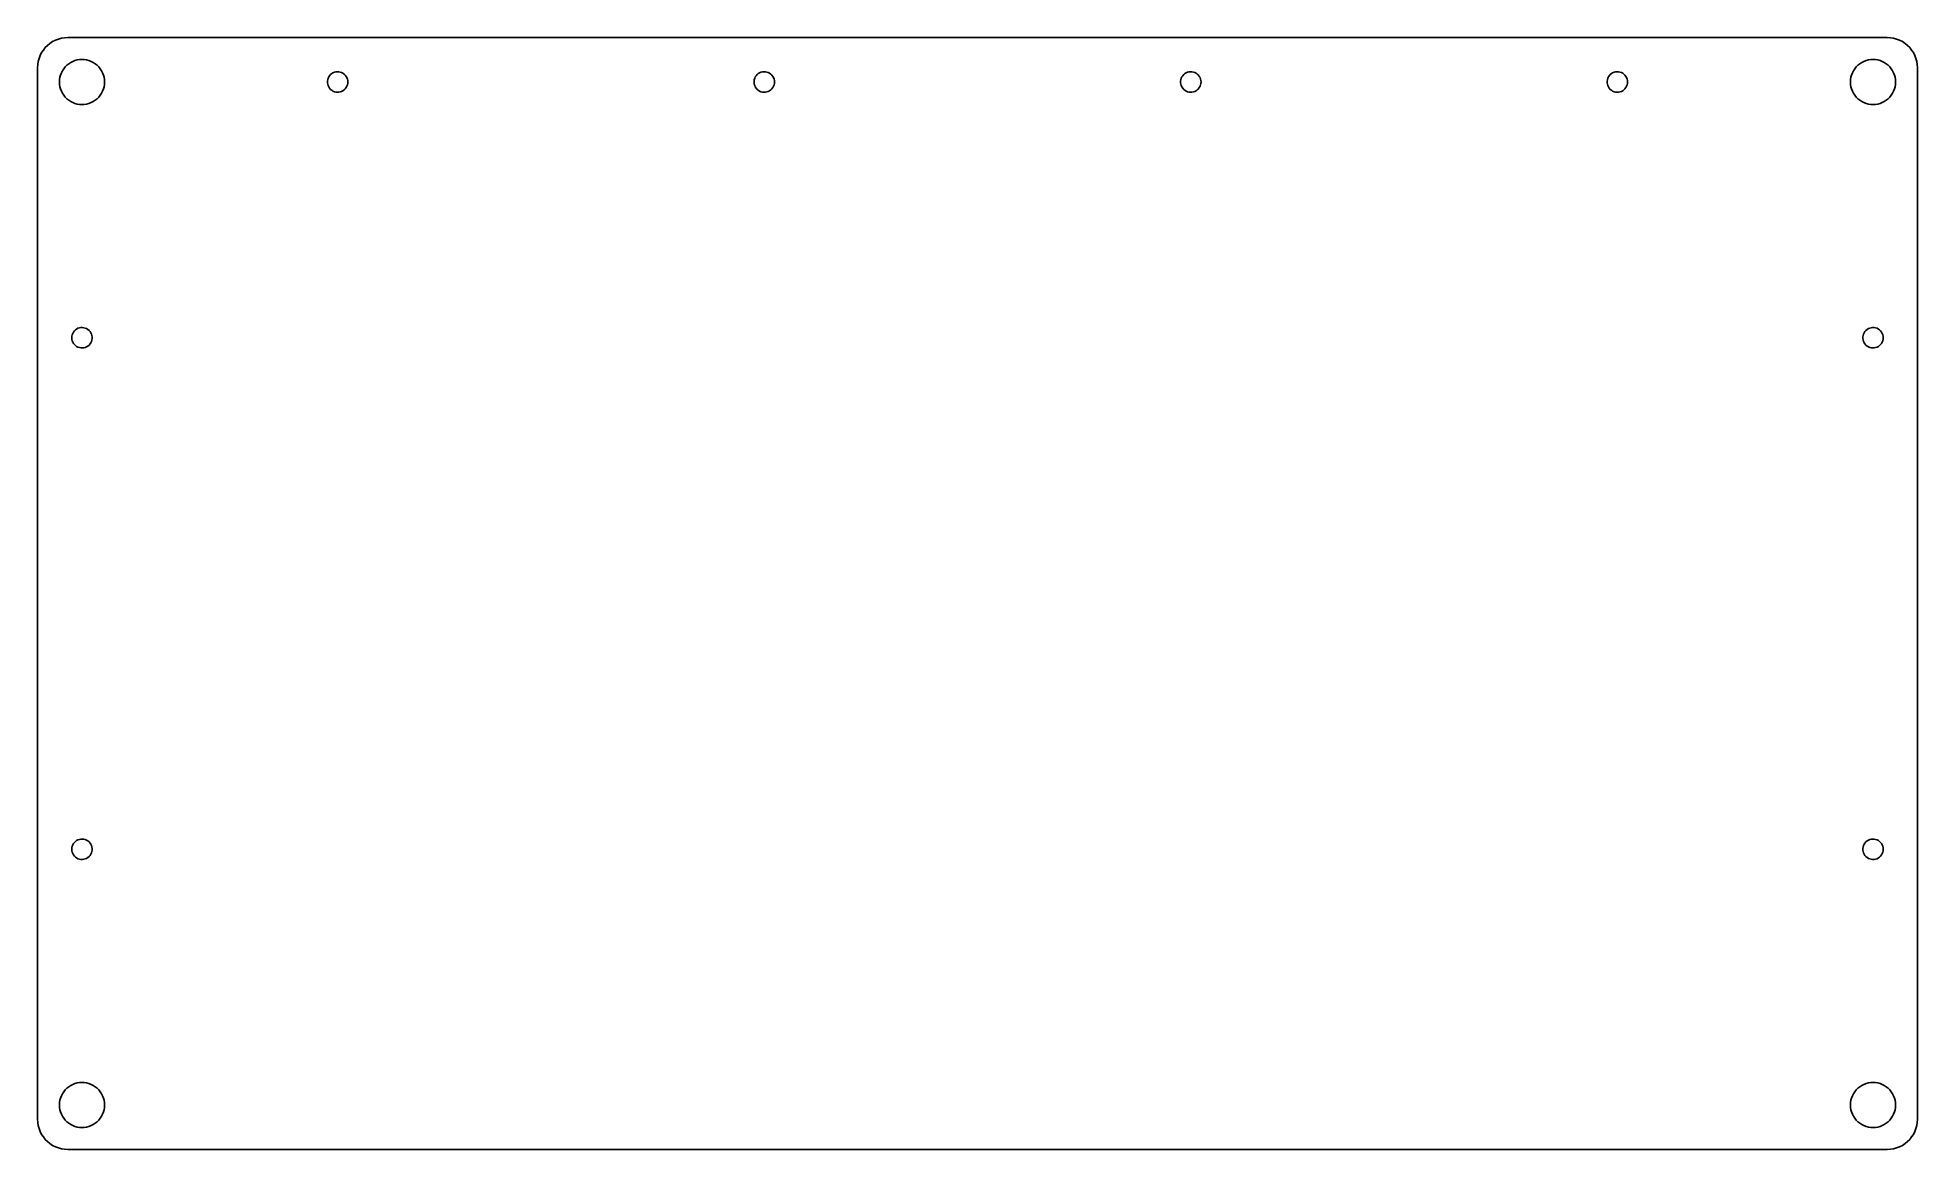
# Model space of a CAD drawing. Header units: metres. Extents: x -156 to 156, y -92 to 92.
import ezdxf

# ---------------------------------------------------------------- set-up
doc = ezdxf.new("R2010")
doc.units = ezdxf.units.M

msp = doc.modelspace()

# ---------------------------------------------------------------- linework, layer by layer
for p, q in [((-154.941, 90.7207), (-155.27, 90.3139)), ((-154.571, 91.0907), (-154.941, 90.7207)), ((-154.164, 91.4201), (-154.571, 91.0907)), ((-153.725, 91.7051), (-154.164, 91.4201)), ((-153.259, 91.9427), (-153.725, 91.7051)), ((-152.77, 92.1303), (-153.259, 91.9427)), ((-152.265, 92.2657), (-152.77, 92.1303)), ((-151.748, 92.3476), (-152.265, 92.2657)), ((-151.225, 92.375), (-151.748, 92.3476)), ((151.225, 92.375), (-151.225, 92.375)), ((151.748, 92.3476), (151.225, 92.375)), ((152.265, 92.2657), (151.748, 92.3476)), ((152.77, 92.1303), (152.265, 92.2657)), ((153.259, 91.9427), (152.77, 92.1303)), ((153.725, 91.7051), (153.259, 91.9427)), ((154.164, 91.4201), (153.725, 91.7051)), ((154.571, 91.0907), (154.164, 91.4201)), ((154.941, 90.7207), (154.571, 91.0907)), ((155.27, 90.3139), (154.941, 90.7207)), ((-156.198, 87.8976), (-156.225, 87.375)), ((-156.116, 88.4146), (-156.198, 87.8976)), ((-155.98, 88.9201), (-156.116, 88.4146)), ((-155.793, 89.4087), (-155.98, 88.9201)), ((-155.555, 89.875), (-155.793, 89.4087)), ((-155.27, 90.3139), (-155.555, 89.875)), ((-151.884, 87.2042), (-151.637, 87.5092)), ((-151.637, 87.5092), (-151.359, 87.7868)), ((-151.359, 87.7868), (-151.054, 88.0338)), ((-151.054, 88.0338), (-150.725, 88.2476)), ((-150.725, 88.2476), (-150.375, 88.4258)), ((-150.375, 88.4258), (-150.009, 88.5665)), ((-150.009, 88.5665), (-149.63, 88.668)), ((-149.63, 88.668), (-149.242, 88.7294)), ((-149.242, 88.7294), (-148.85, 88.75)), ((-148.85, 88.75), (-148.458, 88.7294)), ((-148.458, 88.7294), (-148.07, 88.668)), ((-148.07, 88.668), (-147.691, 88.5665)), ((-147.691, 88.5665), (-147.325, 88.4258)), ((-147.325, 88.4258), (-146.975, 88.2476)), ((-146.975, 88.2476), (-146.646, 88.0338)), ((-146.646, 88.0338), (-146.341, 87.7868)), ((-146.341, 87.7868), (-146.063, 87.5092)), ((-146.063, 87.5092), (-145.816, 87.2042)), ((145.816, 87.2042), (146.063, 87.5092)), ((146.063, 87.5092), (146.341, 87.7868)), ((146.341, 87.7868), (146.646, 88.0338)), ((146.646, 88.0338), (146.975, 88.2476)), ((146.975, 88.2476), (147.325, 88.4258)), ((147.325, 88.4258), (147.691, 88.5665)), ((147.691, 88.5665), (148.07, 88.668)), ((148.07, 88.668), (148.458, 88.7294)), ((148.458, 88.7294), (148.85, 88.75)), ((148.85, 88.75), (149.242, 88.7294)), ((149.242, 88.7294), (149.63, 88.668)), ((149.63, 88.668), (150.009, 88.5665)), ((150.009, 88.5665), (150.375, 88.4258)), ((150.375, 88.4258), (150.725, 88.2476)), ((150.725, 88.2476), (151.054, 88.0338)), ((151.054, 88.0338), (151.359, 87.7868)), ((151.359, 87.7868), (151.637, 87.5092)), ((151.637, 87.5092), (151.884, 87.2042)), ((155.555, 89.875), (155.27, 90.3139)), ((155.793, 89.4087), (155.555, 89.875)), ((155.98, 88.9201), (155.793, 89.4087)), ((156.116, 88.4146), (155.98, 88.9201)), ((156.198, 87.8976), (156.116, 88.4146)), ((156.225, 87.375), (156.198, 87.8976)), ((-156.225, 87.375), (-156.225, -87.375)), ((-152.6, 85), (-152.579, 85.392)), ((-152.579, 84.608), (-152.6, 85)), ((-152.579, 85.392), (-152.518, 85.7797)), ((-152.518, 84.2203), (-152.579, 84.608)), ((-152.518, 85.7797), (-152.416, 86.1588)), ((-152.416, 86.1588), (-152.276, 86.5253)), ((-152.276, 86.5253), (-152.098, 86.875)), ((-152.098, 86.875), (-151.884, 87.2042)), ((-145.816, 87.2042), (-145.602, 86.875)), ((-145.602, 86.875), (-145.424, 86.5253)), ((-145.424, 86.5253), (-145.284, 86.1588)), ((-145.284, 86.1588), (-145.182, 85.7797)), ((-145.182, 85.7797), (-145.121, 85.392)), ((-145.121, 84.608), (-145.182, 84.2203)), ((-145.121, 85.392), (-145.1, 85)), ((-145.1, 85), (-145.121, 84.608)), ((-108.045, 85.1241), (-108.009, 85.3696)), ((-108.045, 84.8759), (-108.045, 85.1241)), ((-108.009, 84.6304), (-108.045, 84.8759)), ((-108.009, 85.3696), (-107.938, 85.6073)), ((-107.938, 84.3927), (-108.009, 84.6304)), ((-107.938, 85.6073), (-107.832, 85.832)), ((-107.832, 84.168), (-107.938, 84.3927)), ((-107.832, 85.832), (-107.696, 86.039)), ((-107.696, 86.039), (-107.53, 86.2238)), ((-107.53, 86.2238), (-107.339, 86.3826)), ((-107.339, 86.3826), (-107.127, 86.5119)), ((-107.127, 86.5119), (-106.899, 86.6089)), ((-106.899, 86.6089), (-106.659, 86.6717)), ((-106.659, 86.6717), (-106.412, 86.6989)), ((-106.412, 86.6989), (-106.164, 86.6898)), ((-106.164, 86.6898), (-105.92, 86.6447)), ((-105.92, 86.6447), (-105.685, 86.5646)), ((-105.685, 86.5646), (-105.464, 86.4511)), ((-105.464, 86.4511), (-105.263, 86.3067)), ((-105.263, 86.3067), (-105.084, 86.1344)), ((-105.084, 86.1344), (-104.932, 85.938)), ((-104.932, 85.938), (-104.811, 85.7216)), ((-104.811, 85.7216), (-104.722, 85.4898)), ((-104.722, 84.5102), (-104.811, 84.2784)), ((-104.722, 85.4898), (-104.668, 85.2475)), ((-104.668, 84.7525), (-104.722, 84.5102)), ((-104.668, 85.2475), (-104.65, 85)), ((-104.65, 85), (-104.668, 84.7525)), ((-37.1455, 85.1241), (-37.1093, 85.3696)), ((-37.1455, 84.8759), (-37.1455, 85.1241)), ((-37.1093, 84.6304), (-37.1455, 84.8759)), ((-37.1093, 85.3696), (-37.0378, 85.6073)), ((-37.0378, 84.3927), (-37.1093, 84.6304)), ((-37.0378, 85.6073), (-36.9325, 85.832)), ((-36.9325, 84.168), (-37.0378, 84.3927)), ((-36.9325, 85.832), (-36.7955, 86.039)), ((-36.7955, 86.039), (-36.6299, 86.2238)), ((-36.6299, 86.2238), (-36.4391, 86.3826)), ((-36.4391, 86.3826), (-36.2273, 86.5119)), ((-36.2273, 86.5119), (-35.9989, 86.6089)), ((-35.9989, 86.6089), (-35.7588, 86.6717)), ((-35.7588, 86.6717), (-35.5121, 86.6989)), ((-35.5121, 86.6989), (-35.2641, 86.6898)), ((-35.2641, 86.6898), (-35.02, 86.6447)), ((-35.02, 86.6447), (-34.7851, 86.5646)), ((-34.7851, 86.5646), (-34.5644, 86.4511)), ((-34.5644, 86.4511), (-34.3625, 86.3067)), ((-34.3625, 86.3067), (-34.1839, 86.1344)), ((-34.1839, 86.1344), (-34.0322, 85.938)), ((-34.0322, 85.938), (-33.9107, 85.7216)), ((-33.9107, 85.7216), (-33.8221, 85.4898)), ((-33.8221, 84.5102), (-33.9107, 84.2784)), ((-33.8221, 85.4898), (-33.7681, 85.2475)), ((-33.7681, 84.7525), (-33.8221, 84.5102)), ((-33.7681, 85.2475), (-33.75, 85)), ((-33.75, 85), (-33.7681, 84.7525)), ((33.7545, 85.1241), (33.7907, 85.3696)), ((33.7545, 84.8759), (33.7545, 85.1241)), ((33.7907, 84.6304), (33.7545, 84.8759)), ((33.7907, 85.3696), (33.8622, 85.6073)), ((33.8622, 84.3927), (33.7907, 84.6304)), ((33.8622, 85.6073), (33.9675, 85.832)), ((33.9675, 84.168), (33.8622, 84.3927)), ((33.9675, 85.832), (34.1044, 86.039)), ((34.1044, 86.039), (34.2701, 86.2238)), ((34.2701, 86.2238), (34.4608, 86.3826)), ((34.4608, 86.3826), (34.6727, 86.5119)), ((34.6727, 86.5119), (34.9011, 86.6089)), ((34.9011, 86.6089), (35.1412, 86.6717)), ((35.1412, 86.6717), (35.3879, 86.6989)), ((35.3879, 86.6989), (35.6359, 86.6898)), ((35.6359, 86.6898), (35.88, 86.6447)), ((35.88, 86.6447), (36.1149, 86.5646)), ((36.1149, 86.5646), (36.3356, 86.4511)), ((36.3356, 86.4511), (36.5374, 86.3067)), ((36.5374, 86.3067), (36.7161, 86.1344)), ((36.7161, 86.1344), (36.8678, 85.938)), ((36.8678, 85.938), (36.9893, 85.7216)), ((36.9893, 85.7216), (37.0779, 85.4898)), ((37.0779, 84.5102), (36.9893, 84.2784)), ((37.0779, 85.4898), (37.1319, 85.2475)), ((37.1319, 84.7525), (37.0779, 84.5102)), ((37.1319, 85.2475), (37.15, 85)), ((37.15, 85), (37.1319, 84.7525)), ((104.655, 85.1241), (104.691, 85.3696)), ((104.655, 84.8759), (104.655, 85.1241)), ((104.691, 84.6304), (104.655, 84.8759)), ((104.691, 85.3696), (104.762, 85.6073)), ((104.762, 84.3927), (104.691, 84.6304)), ((104.762, 85.6073), (104.868, 85.832)), ((104.868, 84.168), (104.762, 84.3927)), ((104.868, 85.832), (105.004, 86.039)), ((105.004, 86.039), (105.17, 86.2238)), ((105.17, 86.2238), (105.361, 86.3826)), ((105.361, 86.3826), (105.573, 86.5119)), ((105.573, 86.5119), (105.801, 86.6089)), ((105.801, 86.6089), (106.041, 86.6717)), ((106.041, 86.6717), (106.288, 86.6989)), ((106.288, 86.6989), (106.536, 86.6898)), ((106.536, 86.6898), (106.78, 86.6447)), ((106.78, 86.6447), (107.015, 86.5646)), ((107.015, 86.5646), (107.236, 86.4511)), ((107.236, 86.4511), (107.437, 86.3067)), ((107.437, 86.3067), (107.616, 86.1344)), ((107.616, 86.1344), (107.768, 85.938)), ((107.768, 85.938), (107.889, 85.7216)), ((107.889, 85.7216), (107.978, 85.4898)), ((107.978, 84.5102), (107.889, 84.2784)), ((107.978, 85.4898), (108.032, 85.2475)), ((108.032, 84.7525), (107.978, 84.5102)), ((108.032, 85.2475), (108.05, 85)), ((108.05, 85), (108.032, 84.7525)), ((145.1, 85), (145.121, 85.392)), ((145.121, 84.608), (145.1, 85)), ((145.121, 85.392), (145.182, 85.7797)), ((145.182, 84.2203), (145.121, 84.608)), ((145.182, 85.7797), (145.284, 86.1588)), ((145.284, 86.1588), (145.424, 86.5253)), ((145.424, 86.5253), (145.602, 86.875)), ((145.602, 86.875), (145.816, 87.2042)), ((151.884, 87.2042), (152.098, 86.875)), ((152.098, 86.875), (152.276, 86.5253)), ((152.276, 86.5253), (152.416, 86.1588)), ((152.416, 86.1588), (152.518, 85.7797)), ((152.518, 85.7797), (152.579, 85.392)), ((152.579, 84.608), (152.518, 84.2203)), ((152.579, 85.392), (152.6, 85)), ((152.6, 85), (152.579, 84.608)), ((156.225, -87.375), (156.225, 87.375)), ((-152.416, 83.8412), (-152.518, 84.2203)), ((-152.276, 83.4747), (-152.416, 83.8412)), ((-152.098, 83.125), (-152.276, 83.4747)), ((-151.884, 82.7958), (-152.098, 83.125)), ((-151.637, 82.4908), (-151.884, 82.7958)), ((-151.359, 82.2132), (-151.637, 82.4908)), ((-151.054, 81.9662), (-151.359, 82.2132)), ((-150.725, 81.7524), (-151.054, 81.9662)), ((-150.375, 81.5742), (-150.725, 81.7524)), ((-150.009, 81.4335), (-150.375, 81.5742)), ((-149.63, 81.3319), (-150.009, 81.4335)), ((-149.242, 81.2705), (-149.63, 81.3319)), ((-148.85, 81.25), (-149.242, 81.2705)), ((-148.458, 81.2705), (-148.85, 81.25)), ((-148.07, 81.3319), (-148.458, 81.2705)), ((-147.691, 81.4335), (-148.07, 81.3319)), ((-147.325, 81.5742), (-147.691, 81.4335)), ((-146.975, 81.7524), (-147.325, 81.5742)), ((-146.646, 81.9662), (-146.975, 81.7524)), ((-146.341, 82.2132), (-146.646, 81.9662)), ((-146.063, 82.4908), (-146.341, 82.2132)), ((-145.816, 82.7958), (-146.063, 82.4908)), ((-145.602, 83.125), (-145.816, 82.7958)), ((-145.424, 83.4747), (-145.602, 83.125)), ((-145.284, 83.8412), (-145.424, 83.4747)), ((-145.182, 84.2203), (-145.284, 83.8412)), ((-107.696, 83.961), (-107.832, 84.168)), ((-107.53, 83.7762), (-107.696, 83.961)), ((-107.339, 83.6174), (-107.53, 83.7762)), ((-107.127, 83.4881), (-107.339, 83.6174)), ((-106.899, 83.3911), (-107.127, 83.4881)), ((-106.659, 83.3283), (-106.899, 83.3911)), ((-106.412, 83.3011), (-106.659, 83.3283)), ((-106.164, 83.3102), (-106.412, 83.3011)), ((-105.92, 83.3553), (-106.164, 83.3102)), ((-105.685, 83.4354), (-105.92, 83.3553)), ((-105.464, 83.5489), (-105.685, 83.4354)), ((-105.263, 83.6933), (-105.464, 83.5489)), ((-105.084, 83.8656), (-105.263, 83.6933)), ((-104.932, 84.062), (-105.084, 83.8656)), ((-104.811, 84.2784), (-104.932, 84.062)), ((-36.7955, 83.961), (-36.9325, 84.168)), ((-36.6299, 83.7762), (-36.7955, 83.961)), ((-36.4391, 83.6174), (-36.6299, 83.7762)), ((-36.2273, 83.4881), (-36.4391, 83.6174)), ((-35.9989, 83.3911), (-36.2273, 83.4881)), ((-35.7588, 83.3283), (-35.9989, 83.3911)), ((-35.5121, 83.3011), (-35.7588, 83.3283)), ((-35.2641, 83.3102), (-35.5121, 83.3011)), ((-35.02, 83.3553), (-35.2641, 83.3102)), ((-34.7851, 83.4354), (-35.02, 83.3553)), ((-34.5644, 83.5489), (-34.7851, 83.4354)), ((-34.3625, 83.6933), (-34.5644, 83.5489)), ((-34.1839, 83.8656), (-34.3625, 83.6933)), ((-34.0322, 84.062), (-34.1839, 83.8656)), ((-33.9107, 84.2784), (-34.0322, 84.062)), ((34.1044, 83.961), (33.9675, 84.168)), ((34.2701, 83.7762), (34.1044, 83.961)), ((34.4608, 83.6174), (34.2701, 83.7762)), ((34.6727, 83.4881), (34.4608, 83.6174)), ((34.9011, 83.3911), (34.6727, 83.4881)), ((35.1412, 83.3283), (34.9011, 83.3911)), ((35.3879, 83.3011), (35.1412, 83.3283)), ((35.6359, 83.3102), (35.3879, 83.3011)), ((35.88, 83.3553), (35.6359, 83.3102)), ((36.1149, 83.4354), (35.88, 83.3553)), ((36.3356, 83.5489), (36.1149, 83.4354)), ((36.5374, 83.6933), (36.3356, 83.5489)), ((36.7161, 83.8656), (36.5374, 83.6933)), ((36.8678, 84.062), (36.7161, 83.8656)), ((36.9893, 84.2784), (36.8678, 84.062)), ((105.004, 83.961), (104.868, 84.168)), ((105.17, 83.7762), (105.004, 83.961)), ((105.361, 83.6174), (105.17, 83.7762)), ((105.573, 83.4881), (105.361, 83.6174)), ((105.801, 83.3911), (105.573, 83.4881)), ((106.041, 83.3283), (105.801, 83.3911)), ((106.288, 83.3011), (106.041, 83.3283)), ((106.536, 83.3102), (106.288, 83.3011)), ((106.78, 83.3553), (106.536, 83.3102)), ((107.015, 83.4354), (106.78, 83.3553)), ((107.236, 83.5489), (107.015, 83.4354)), ((107.437, 83.6933), (107.236, 83.5489)), ((107.616, 83.8656), (107.437, 83.6933)), ((107.768, 84.062), (107.616, 83.8656)), ((107.889, 84.2784), (107.768, 84.062)), ((145.284, 83.8412), (145.182, 84.2203)), ((145.424, 83.4747), (145.284, 83.8412)), ((145.602, 83.125), (145.424, 83.4747)), ((145.816, 82.7958), (145.602, 83.125)), ((146.063, 82.4908), (145.816, 82.7958)), ((146.341, 82.2132), (146.063, 82.4908)), ((146.646, 81.9662), (146.341, 82.2132)), ((146.975, 81.7524), (146.646, 81.9662)), ((147.325, 81.5742), (146.975, 81.7524)), ((147.691, 81.4335), (147.325, 81.5742)), ((148.07, 81.3319), (147.691, 81.4335)), ((148.458, 81.2705), (148.07, 81.3319)), ((148.85, 81.25), (148.458, 81.2705)), ((149.242, 81.2705), (148.85, 81.25)), ((149.63, 81.3319), (149.242, 81.2705)), ((150.009, 81.4335), (149.63, 81.3319)), ((150.375, 81.5742), (150.009, 81.4335)), ((150.725, 81.7524), (150.375, 81.5742)), ((151.054, 81.9662), (150.725, 81.7524)), ((151.359, 82.2132), (151.054, 81.9662)), ((151.637, 82.4908), (151.359, 82.2132)), ((151.884, 82.7958), (151.637, 82.4908)), ((152.098, 83.125), (151.884, 82.7958)), ((152.276, 83.4747), (152.098, 83.125)), ((152.416, 83.8412), (152.276, 83.4747)), ((152.518, 84.2203), (152.416, 83.8412)), ((-150.116, 43.6344), (-149.937, 43.8067)), ((-149.937, 43.8067), (-149.736, 43.9511)), ((-149.736, 43.9511), (-149.515, 44.0646)), ((-149.515, 44.0646), (-149.28, 44.1447)), ((-149.28, 44.1447), (-149.036, 44.1898)), ((-149.036, 44.1898), (-148.788, 44.1989)), ((-148.788, 44.1989), (-148.541, 44.1717)), ((-148.541, 44.1717), (-148.301, 44.1089)), ((-148.301, 44.1089), (-148.073, 44.0119)), ((-148.073, 44.0119), (-147.861, 43.8826)), ((-147.861, 43.8826), (-147.67, 43.7238)), ((147.67, 43.7238), (147.861, 43.8826)), ((147.861, 43.8826), (148.073, 44.0119)), ((148.073, 44.0119), (148.301, 44.1089)), ((148.301, 44.1089), (148.541, 44.1717)), ((148.541, 44.1717), (148.788, 44.1989)), ((148.788, 44.1989), (149.036, 44.1898)), ((149.036, 44.1898), (149.28, 44.1447)), ((149.28, 44.1447), (149.515, 44.0646)), ((149.515, 44.0646), (149.736, 43.9511)), ((149.736, 43.9511), (149.937, 43.8067)), ((149.937, 43.8067), (150.116, 43.6344)), ((-150.55, 42.5), (-150.532, 42.7475)), ((-150.532, 42.2525), (-150.55, 42.5)), ((-150.532, 42.7475), (-150.478, 42.9898)), ((-150.478, 42.0102), (-150.532, 42.2525)), ((-150.478, 42.9898), (-150.389, 43.2216)), ((-150.389, 41.7784), (-150.478, 42.0102)), ((-150.389, 43.2216), (-150.268, 43.438)), ((-150.268, 41.562), (-150.389, 41.7784)), ((-150.268, 43.438), (-150.116, 43.6344)), ((-150.116, 41.3656), (-150.268, 41.562)), ((-149.937, 41.1933), (-150.116, 41.3656)), ((-149.736, 41.0489), (-149.937, 41.1933)), ((-149.515, 40.9354), (-149.736, 41.0489)), ((-149.28, 40.8553), (-149.515, 40.9354)), ((-149.036, 40.8102), (-149.28, 40.8553)), ((-148.788, 40.8011), (-149.036, 40.8102)), ((-148.541, 40.8283), (-148.788, 40.8011)), ((-148.301, 40.8911), (-148.541, 40.8283)), ((-148.073, 40.9881), (-148.301, 40.8911)), ((-147.861, 41.1174), (-148.073, 40.9881)), ((-147.67, 41.2762), (-147.861, 41.1174)), ((-147.67, 43.7238), (-147.504, 43.539)), ((-147.504, 41.461), (-147.67, 41.2762)), ((-147.504, 43.539), (-147.368, 43.332)), ((-147.368, 41.668), (-147.504, 41.461)), ((-147.368, 43.332), (-147.262, 43.1073)), ((-147.262, 41.8927), (-147.368, 41.668)), ((-147.262, 43.1073), (-147.191, 42.8696)), ((-147.191, 42.1304), (-147.262, 41.8927)), ((-147.191, 42.8696), (-147.155, 42.6241)), ((-147.155, 42.3759), (-147.191, 42.1304)), ((-147.155, 42.6241), (-147.155, 42.3759)), ((147.155, 42.6241), (147.191, 42.8696)), ((147.155, 42.3759), (147.155, 42.6241)), ((147.191, 42.1304), (147.155, 42.3759)), ((147.191, 42.8696), (147.262, 43.1073)), ((147.262, 41.8927), (147.191, 42.1304)), ((147.262, 43.1073), (147.368, 43.332)), ((147.368, 41.668), (147.262, 41.8927)), ((147.368, 43.332), (147.504, 43.539)), ((147.504, 41.461), (147.368, 41.668)), ((147.504, 43.539), (147.67, 43.7238)), ((147.67, 41.2762), (147.504, 41.461)), ((147.861, 41.1174), (147.67, 41.2762)), ((148.073, 40.9881), (147.861, 41.1174)), ((148.301, 40.8911), (148.073, 40.9881)), ((148.541, 40.8283), (148.301, 40.8911)), ((148.788, 40.8011), (148.541, 40.8283)), ((149.036, 40.8102), (148.788, 40.8011)), ((149.28, 40.8553), (149.036, 40.8102)), ((149.515, 40.9354), (149.28, 40.8553)), ((149.736, 41.0489), (149.515, 40.9354)), ((149.937, 41.1933), (149.736, 41.0489)), ((150.116, 41.3656), (149.937, 41.1933)), ((150.116, 43.6344), (150.268, 43.438)), ((150.268, 41.562), (150.116, 41.3656)), ((150.268, 43.438), (150.389, 43.2216)), ((150.389, 41.7784), (150.268, 41.562)), ((150.389, 43.2216), (150.478, 42.9898)), ((150.478, 42.0102), (150.389, 41.7784)), ((150.478, 42.9898), (150.532, 42.7475)), ((150.532, 42.2525), (150.478, 42.0102)), ((150.532, 42.7475), (150.55, 42.5)), ((150.55, 42.5), (150.532, 42.2525)), ((-150.55, -42.5), (-150.532, -42.2525)), ((-150.532, -42.7475), (-150.55, -42.5)), ((-150.532, -42.2525), (-150.478, -42.0102)), ((-150.478, -42.9898), (-150.532, -42.7475)), ((-150.478, -42.0102), (-150.389, -41.7784)), ((-150.389, -43.2216), (-150.478, -42.9898)), ((-150.389, -41.7784), (-150.268, -41.562)), ((-150.268, -43.438), (-150.389, -43.2216)), ((-150.268, -41.562), (-150.116, -41.3656)), ((-150.116, -43.6344), (-150.268, -43.438)), ((-150.116, -41.3656), (-149.937, -41.1933)), ((-149.937, -43.8067), (-150.116, -43.6344)), ((-149.937, -41.1933), (-149.736, -41.0489)), ((-149.736, -41.0489), (-149.515, -40.9354)), ((-149.515, -40.9354), (-149.28, -40.8553)), ((-149.28, -40.8553), (-149.036, -40.8102)), ((-149.036, -40.8102), (-148.788, -40.8011)), ((-148.788, -40.8011), (-148.541, -40.8283)), ((-148.541, -40.8283), (-148.301, -40.8911)), ((-148.301, -40.8911), (-148.073, -40.9881)), ((-148.073, -40.9881), (-147.861, -41.1174)), ((-147.861, -41.1174), (-147.67, -41.2762)), ((-147.67, -43.7238), (-147.861, -43.8826)), ((-147.67, -41.2762), (-147.504, -41.461)), ((-147.504, -43.539), (-147.67, -43.7238)), ((-147.504, -41.461), (-147.368, -41.668)), ((-147.368, -43.332), (-147.504, -43.539)), ((-147.368, -41.668), (-147.262, -41.8927)), ((-147.262, -43.1073), (-147.368, -43.332)), ((-147.262, -41.8927), (-147.191, -42.1304)), ((-147.191, -42.8696), (-147.262, -43.1073)), ((-147.191, -42.1304), (-147.155, -42.3759)), ((-147.155, -42.6241), (-147.191, -42.8696)), ((-147.155, -42.3759), (-147.155, -42.6241)), ((147.155, -42.3759), (147.191, -42.1304)), ((147.155, -42.6241), (147.155, -42.3759)), ((147.191, -42.8696), (147.155, -42.6241)), ((147.191, -42.1304), (147.262, -41.8927)), ((147.262, -43.1073), (147.191, -42.8696)), ((147.262, -41.8927), (147.368, -41.668)), ((147.368, -43.332), (147.262, -43.1073)), ((147.368, -41.668), (147.504, -41.461)), ((147.504, -43.539), (147.368, -43.332)), ((147.504, -41.461), (147.67, -41.2762)), ((147.67, -43.7238), (147.504, -43.539)), ((147.67, -41.2762), (147.861, -41.1174)), ((147.861, -43.8826), (147.67, -43.7238)), ((147.861, -41.1174), (148.073, -40.9881)), ((148.073, -40.9881), (148.301, -40.8911)), ((148.301, -40.8911), (148.541, -40.8283)), ((148.541, -40.8283), (148.788, -40.8011)), ((148.788, -40.8011), (149.036, -40.8102)), ((149.036, -40.8102), (149.28, -40.8553)), ((149.28, -40.8553), (149.515, -40.9354)), ((149.515, -40.9354), (149.736, -41.0489)), ((149.736, -41.0489), (149.937, -41.1933)), ((149.937, -41.1933), (150.116, -41.3656)), ((150.116, -43.6344), (149.937, -43.8067)), ((150.116, -41.3656), (150.268, -41.562)), ((150.268, -43.438), (150.116, -43.6344)), ((150.268, -41.562), (150.389, -41.7784)), ((150.389, -43.2216), (150.268, -43.438)), ((150.389, -41.7784), (150.478, -42.0102)), ((150.478, -42.9898), (150.389, -43.2216)), ((150.478, -42.0102), (150.532, -42.2525)), ((150.532, -42.7475), (150.478, -42.9898)), ((150.532, -42.2525), (150.55, -42.5)), ((150.55, -42.5), (150.532, -42.7475)), ((-149.736, -43.9511), (-149.937, -43.8067)), ((-149.515, -44.0646), (-149.736, -43.9511)), ((-149.28, -44.1447), (-149.515, -44.0646)), ((-149.036, -44.1898), (-149.28, -44.1447)), ((-148.788, -44.1989), (-149.036, -44.1898)), ((-148.541, -44.1717), (-148.788, -44.1989)), ((-148.301, -44.1089), (-148.541, -44.1717)), ((-148.073, -44.0119), (-148.301, -44.1089)), ((-147.861, -43.8826), (-148.073, -44.0119)), ((148.073, -44.0119), (147.861, -43.8826)), ((148.301, -44.1089), (148.073, -44.0119)), ((148.541, -44.1717), (148.301, -44.1089)), ((148.788, -44.1989), (148.541, -44.1717)), ((149.036, -44.1898), (148.788, -44.1989)), ((149.28, -44.1447), (149.036, -44.1898)), ((149.515, -44.0646), (149.28, -44.1447)), ((149.736, -43.9511), (149.515, -44.0646)), ((149.937, -43.8067), (149.736, -43.9511)), ((-152.579, -84.608), (-152.518, -84.2203)), ((-152.518, -84.2203), (-152.416, -83.8412)), ((-152.416, -83.8412), (-152.276, -83.4747)), ((-152.276, -83.4747), (-152.098, -83.125)), ((-152.098, -83.125), (-151.884, -82.7958)), ((-151.884, -82.7958), (-151.637, -82.4908)), ((-151.637, -82.4908), (-151.359, -82.2132)), ((-151.359, -82.2132), (-151.054, -81.9662)), ((-151.054, -81.9662), (-150.725, -81.7524)), ((-150.725, -81.7524), (-150.375, -81.5742)), ((-150.375, -81.5742), (-150.009, -81.4335)), ((-150.009, -81.4335), (-149.63, -81.3319)), ((-149.63, -81.3319), (-149.242, -81.2705)), ((-149.242, -81.2705), (-148.85, -81.25)), ((-148.85, -81.25), (-148.458, -81.2705)), ((-148.458, -81.2705), (-148.07, -81.3319)), ((-148.07, -81.3319), (-147.691, -81.4335)), ((-147.691, -81.4335), (-147.325, -81.5742)), ((-147.325, -81.5742), (-146.975, -81.7524)), ((-146.975, -81.7524), (-146.646, -81.9662)), ((-146.646, -81.9662), (-146.341, -82.2132)), ((-146.341, -82.2132), (-146.063, -82.4908)), ((-146.063, -82.4908), (-145.816, -82.7958)), ((-145.816, -82.7958), (-145.602, -83.125)), ((-145.602, -83.125), (-145.424, -83.4747)), ((-145.424, -83.4747), (-145.284, -83.8412)), ((-145.284, -83.8412), (-145.182, -84.2203)), ((-145.182, -84.2203), (-145.121, -84.608)), ((145.121, -84.608), (145.182, -84.2203)), ((145.182, -84.2203), (145.284, -83.8412)), ((145.284, -83.8412), (145.424, -83.4747)), ((145.424, -83.4747), (145.602, -83.125)), ((145.602, -83.125), (145.816, -82.7958)), ((145.816, -82.7958), (146.063, -82.4908)), ((146.063, -82.4908), (146.341, -82.2132)), ((146.341, -82.2132), (146.646, -81.9662)), ((146.646, -81.9662), (146.975, -81.7524)), ((146.975, -81.7524), (147.325, -81.5742)), ((147.325, -81.5742), (147.691, -81.4335)), ((147.691, -81.4335), (148.07, -81.3319)), ((148.07, -81.3319), (148.458, -81.2705)), ((148.458, -81.2705), (148.85, -81.25)), ((148.85, -81.25), (149.242, -81.2705)), ((149.242, -81.2705), (149.63, -81.3319)), ((149.63, -81.3319), (150.009, -81.4335)), ((150.009, -81.4335), (150.375, -81.5742)), ((150.375, -81.5742), (150.725, -81.7524)), ((150.725, -81.7524), (151.054, -81.9662)), ((151.054, -81.9662), (151.359, -82.2132)), ((151.359, -82.2132), (151.637, -82.4908)), ((151.637, -82.4908), (151.884, -82.7958)), ((151.884, -82.7958), (152.098, -83.125)), ((152.098, -83.125), (152.276, -83.4747)), ((152.276, -83.4747), (152.416, -83.8412)), ((152.416, -83.8412), (152.518, -84.2203)), ((152.518, -84.2203), (152.579, -84.608)), ((-156.225, -87.375), (-156.198, -87.8976)), ((-152.6, -85), (-152.579, -84.608)), ((-152.579, -85.392), (-152.6, -85)), ((-152.518, -85.7797), (-152.579, -85.392)), ((-152.416, -86.1588), (-152.518, -85.7797)), ((-152.276, -86.5253), (-152.416, -86.1588)), ((-152.098, -86.875), (-152.276, -86.5253)), ((-151.884, -87.2042), (-152.098, -86.875)), ((-151.637, -87.5092), (-151.884, -87.2042)), ((-145.816, -87.2042), (-146.063, -87.5092)), ((-145.602, -86.875), (-145.816, -87.2042)), ((-145.424, -86.5253), (-145.602, -86.875)), ((-145.284, -86.1588), (-145.424, -86.5253)), ((-145.182, -85.7797), (-145.284, -86.1588)), ((-145.121, -85.392), (-145.182, -85.7797)), ((-145.121, -84.608), (-145.1, -85)), ((-145.1, -85), (-145.121, -85.392)), ((145.1, -85), (145.121, -84.608)), ((145.121, -85.392), (145.1, -85)), ((145.182, -85.7797), (145.121, -85.392)), ((145.284, -86.1588), (145.182, -85.7797)), ((145.424, -86.5253), (145.284, -86.1588)), ((145.602, -86.875), (145.424, -86.5253)), ((145.816, -87.2042), (145.602, -86.875)), ((146.063, -87.5092), (145.816, -87.2042)), ((151.884, -87.2042), (151.637, -87.5092)), ((152.098, -86.875), (151.884, -87.2042)), ((152.276, -86.5253), (152.098, -86.875)), ((152.416, -86.1588), (152.276, -86.5253)), ((152.518, -85.7797), (152.416, -86.1588)), ((152.579, -85.392), (152.518, -85.7797)), ((152.579, -84.608), (152.6, -85)), ((152.6, -85), (152.579, -85.392)), ((156.198, -87.8976), (156.225, -87.375)), ((-156.198, -87.8976), (-156.116, -88.4146)), ((-156.116, -88.4146), (-155.98, -88.9201)), ((-155.98, -88.9201), (-155.793, -89.4087)), ((-155.793, -89.4087), (-155.555, -89.875)), ((-155.555, -89.875), (-155.27, -90.3139)), ((-155.27, -90.3139), (-154.941, -90.7207)), ((-151.359, -87.7868), (-151.637, -87.5092)), ((-151.054, -88.0338), (-151.359, -87.7868)), ((-150.725, -88.2476), (-151.054, -88.0338)), ((-150.375, -88.4258), (-150.725, -88.2476)), ((-150.009, -88.5665), (-150.375, -88.4258)), ((-149.63, -88.668), (-150.009, -88.5665)), ((-149.242, -88.7294), (-149.63, -88.668)), ((-148.85, -88.75), (-149.242, -88.7294)), ((-148.458, -88.7294), (-148.85, -88.75)), ((-148.07, -88.668), (-148.458, -88.7294)), ((-147.691, -88.5665), (-148.07, -88.668)), ((-147.325, -88.4258), (-147.691, -88.5665)), ((-146.975, -88.2476), (-147.325, -88.4258)), ((-146.646, -88.0338), (-146.975, -88.2476)), ((-146.341, -87.7868), (-146.646, -88.0338)), ((-146.063, -87.5092), (-146.341, -87.7868)), ((146.341, -87.7868), (146.063, -87.5092)), ((146.646, -88.0338), (146.341, -87.7868)), ((146.975, -88.2476), (146.646, -88.0338)), ((147.325, -88.4258), (146.975, -88.2476)), ((147.691, -88.5665), (147.325, -88.4258)), ((148.07, -88.668), (147.691, -88.5665)), ((148.458, -88.7294), (148.07, -88.668)), ((148.85, -88.75), (148.458, -88.7294)), ((149.242, -88.7294), (148.85, -88.75)), ((149.63, -88.668), (149.242, -88.7294)), ((150.009, -88.5665), (149.63, -88.668)), ((150.375, -88.4258), (150.009, -88.5665)), ((150.725, -88.2476), (150.375, -88.4258)), ((151.054, -88.0338), (150.725, -88.2476)), ((151.359, -87.7868), (151.054, -88.0338)), ((151.637, -87.5092), (151.359, -87.7868)), ((154.941, -90.7207), (155.27, -90.3139)), ((155.27, -90.3139), (155.555, -89.875)), ((155.555, -89.875), (155.793, -89.4087)), ((155.793, -89.4087), (155.98, -88.9201)), ((155.98, -88.9201), (156.116, -88.4146)), ((156.116, -88.4146), (156.198, -87.8976)), ((-154.941, -90.7207), (-154.571, -91.0907)), ((-154.571, -91.0907), (-154.164, -91.4201)), ((-154.164, -91.4201), (-153.725, -91.7051)), ((-153.725, -91.7051), (-153.259, -91.9427)), ((-153.259, -91.9427), (-152.77, -92.1303)), ((-152.77, -92.1303), (-152.265, -92.2657)), ((-152.265, -92.2657), (-151.748, -92.3476)), ((-151.748, -92.3476), (-151.225, -92.375)), ((-151.225, -92.375), (151.225, -92.375)), ((151.225, -92.375), (151.748, -92.3476)), ((151.748, -92.3476), (152.265, -92.2657)), ((152.265, -92.2657), (152.77, -92.1303)), ((152.77, -92.1303), (153.259, -91.9427)), ((153.259, -91.9427), (153.725, -91.7051)), ((153.725, -91.7051), (154.164, -91.4201)), ((154.164, -91.4201), (154.571, -91.0907)), ((154.571, -91.0907), (154.941, -90.7207))]:
    msp.add_line(p, q)

doc.saveas('drawing.dxf')
